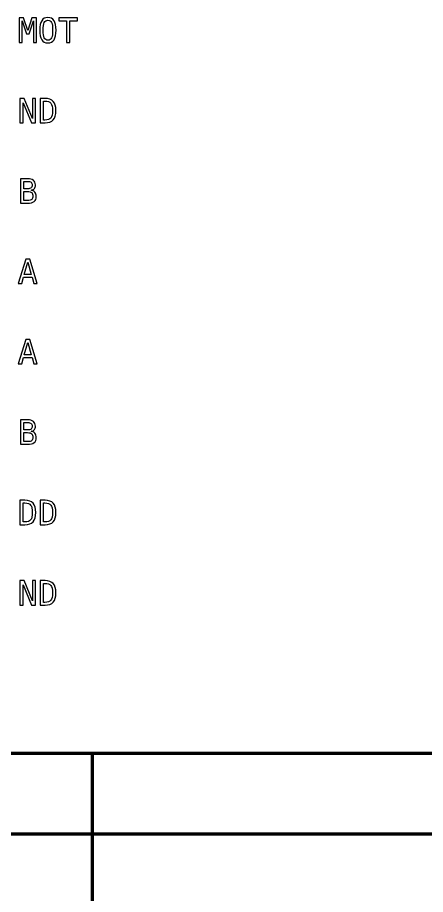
# Model space of a CAD drawing. Header units: centimetres. Extents: x -7.5 to 7.5, y -7.5 to 7.5.
# Drawn here: x 0.637 to 1.927, y 0.534 to 3.305 of the extents above; entities that cross this region are included whole.
import ezdxf

# ---------------------------------------------------------------- set-up
doc = ezdxf.new("R2010")
doc.units = ezdxf.units.CM
doc.header["$MEASUREMENT"] = 0
doc.layers.add('Layer 1', color=7, linetype='Continuous')

msp = doc.modelspace()

# ---------------------------------------------------------------- linework, layer by layer
at = {"layer": 'Layer 1'}
for points, knots in [([(0.6424, 3.30316), (0.6424, 3.30316), (0.65636, 3.30316), (0.65636, 3.30316), (0.65636, 3.30316), (0.65636, 3.30316), (0.66969, 3.2639), (0.66969, 3.2639), (0.66969, 3.2639), (0.66969, 3.2639), (0.68313, 3.30316), (0.68313, 3.30316), (0.68313, 3.30316), (0.68313, 3.30316), (0.69714, 3.30316), (0.69714, 3.30316), (0.69714, 3.30316), (0.69714, 3.30316), (0.69714, 3.22601), (0.69714, 3.22601), (0.69714, 3.22601), (0.69714, 3.22601), (0.68747, 3.22601), (0.68747, 3.22601), (0.68747, 3.22601), (0.68747, 3.22601), (0.68747, 3.29416), (0.68747, 3.29416), (0.68747, 3.29416), (0.68747, 3.29416), (0.67373, 3.25351), (0.67373, 3.25351), (0.67373, 3.25351), (0.67373, 3.25351), (0.66581, 3.25351), (0.66581, 3.25351), (0.66581, 3.25351), (0.66581, 3.25351), (0.65202, 3.29416), (0.65202, 3.29416), (0.65202, 3.29416), (0.65202, 3.29416), (0.65202, 3.22601), (0.65202, 3.22601), (0.65202, 3.22601), (0.65202, 3.22601), (0.6424, 3.22601), (0.6424, 3.22601), (0.6424, 3.22601), (0.6424, 3.22601), (0.6424, 3.30316), (0.6424, 3.30316)], [0, 0, 0, 0, 0.0769231, 0.0769231, 0.0769231, 0.0769231, 0.1538462, 0.1538462, 0.1538462, 0.1538462, 0.2307692, 0.2307692, 0.2307692, 0.2307692, 0.3076923, 0.3076923, 0.3076923, 0.3076923, 0.3846154, 0.3846154, 0.3846154, 0.3846154, 0.4615385, 0.4615385, 0.4615385, 0.4615385, 0.5384615, 0.5384615, 0.5384615, 0.5384615, 0.6153846, 0.6153846, 0.6153846, 0.6153846, 0.6923077, 0.6923077, 0.6923077, 0.6923077, 0.7692308, 0.7692308, 0.7692308, 0.7692308, 0.8461538, 0.8461538, 0.8461538, 0.8461538, 0.9230769, 0.9230769, 0.9230769, 0.9230769, 1, 1, 1, 1]), ([(0.75935, 3.26451), (0.75935, 3.25107), (0.75721, 3.24104), (0.75296, 3.23442), (0.75296, 3.23442), (0.74871, 3.22781), (0.74222, 3.22451), (0.73351, 3.22451), (0.73351, 3.22451), (0.72479, 3.22451), (0.71832, 3.22781), (0.71407, 3.23439), (0.71407, 3.23439), (0.70984, 3.24097), (0.70772, 3.251), (0.70772, 3.26451), (0.70772, 3.26451), (0.70772, 3.27797), (0.70985, 3.28803), (0.71411, 3.29464), (0.71411, 3.29464), (0.71836, 3.30126), (0.72483, 3.30455), (0.73351, 3.30455), (0.73351, 3.30455), (0.74222, 3.30455), (0.74871, 3.30126), (0.75296, 3.29464), (0.75296, 3.29464), (0.75721, 3.28803), (0.75935, 3.27797), (0.75935, 3.26451)], [0, 0, 0, 0, 0.125, 0.125, 0.125, 0.125, 0.25, 0.25, 0.25, 0.25, 0.375, 0.375, 0.375, 0.375, 0.5, 0.5, 0.5, 0.5, 0.625, 0.625, 0.625, 0.625, 0.75, 0.75, 0.75, 0.75, 0.875, 0.875, 0.875, 0.875, 1, 1, 1, 1]), ([(0.76781, 3.30316), (0.76781, 3.30316), (0.82667, 3.30316), (0.82667, 3.30316), (0.82667, 3.30316), (0.82667, 3.30316), (0.82667, 3.29438), (0.82667, 3.29438), (0.82667, 3.29438), (0.82667, 3.29438), (0.80254, 3.29438), (0.80254, 3.29438), (0.80254, 3.29438), (0.80254, 3.29438), (0.80254, 3.22601), (0.80254, 3.22601), (0.80254, 3.22601), (0.80254, 3.22601), (0.79205, 3.22601), (0.79205, 3.22601), (0.79205, 3.22601), (0.79205, 3.22601), (0.79205, 3.29438), (0.79205, 3.29438), (0.79205, 3.29438), (0.79205, 3.29438), (0.76781, 3.29438), (0.76781, 3.29438), (0.76781, 3.29438), (0.76781, 3.29438), (0.76781, 3.30316), (0.76781, 3.30316)], [0, 0, 0, 0, 0.125, 0.125, 0.125, 0.125, 0.25, 0.25, 0.25, 0.25, 0.375, 0.375, 0.375, 0.375, 0.5, 0.5, 0.5, 0.5, 0.625, 0.625, 0.625, 0.625, 0.75, 0.75, 0.75, 0.75, 0.875, 0.875, 0.875, 0.875, 1, 1, 1, 1]), ([(0.74845, 3.26451), (0.74845, 3.27584), (0.74728, 3.28393), (0.74495, 3.2888), (0.74495, 3.2888), (0.74263, 3.29365), (0.73882, 3.29609), (0.73351, 3.29609), (0.73351, 3.29609), (0.72823, 3.29609), (0.72444, 3.29365), (0.72211, 3.2888), (0.72211, 3.2888), (0.71978, 3.28393), (0.71862, 3.27584), (0.71862, 3.26451), (0.71862, 3.26451), (0.71862, 3.25321), (0.71978, 3.24513), (0.72211, 3.24026), (0.72211, 3.24026), (0.72444, 3.23541), (0.72823, 3.23298), (0.73351, 3.23298), (0.73351, 3.23298), (0.73882, 3.23298), (0.74263, 3.23539), (0.74495, 3.24024), (0.74495, 3.24024), (0.74728, 3.24508), (0.74845, 3.25317), (0.74845, 3.26451)], [0, 0, 0, 0, 0.125, 0.125, 0.125, 0.125, 0.25, 0.25, 0.25, 0.25, 0.375, 0.375, 0.375, 0.375, 0.5, 0.5, 0.5, 0.5, 0.625, 0.625, 0.625, 0.625, 0.75, 0.75, 0.75, 0.75, 0.875, 0.875, 0.875, 0.875, 1, 1, 1, 1]), ([(0.64514, 3.04916), (0.64514, 3.04916), (0.65837, 3.04916), (0.65837, 3.04916), (0.65837, 3.04916), (0.65837, 3.04916), (0.68442, 2.98564), (0.68442, 2.98564), (0.68442, 2.98564), (0.68442, 2.98564), (0.68442, 3.04916), (0.68442, 3.04916), (0.68442, 3.04916), (0.68442, 3.04916), (0.69449, 3.04916), (0.69449, 3.04916), (0.69449, 3.04916), (0.69449, 3.04916), (0.69449, 2.97201), (0.69449, 2.97201), (0.69449, 2.97201), (0.69449, 2.97201), (0.68126, 2.97201), (0.68126, 2.97201), (0.68126, 2.97201), (0.68126, 2.97201), (0.65521, 3.03553), (0.65521, 3.03553), (0.65521, 3.03553), (0.65521, 3.03553), (0.65521, 2.97201), (0.65521, 2.97201), (0.65521, 2.97201), (0.65521, 2.97201), (0.64514, 2.97201), (0.64514, 2.97201), (0.64514, 2.97201), (0.64514, 2.97201), (0.64514, 3.04916), (0.64514, 3.04916)], [0, 0, 0, 0, 0.1, 0.1, 0.1, 0.1, 0.2, 0.2, 0.2, 0.2, 0.3, 0.3, 0.3, 0.3, 0.4, 0.4, 0.4, 0.4, 0.5, 0.5, 0.5, 0.5, 0.6, 0.6, 0.6, 0.6, 0.7, 0.7, 0.7, 0.7, 0.8, 0.8, 0.8, 0.8, 0.9, 0.9, 0.9, 0.9, 1, 1, 1, 1]), ([(0.72441, 3.04916), (0.73619, 3.04916), (0.74487, 3.04602), (0.75044, 3.03976), (0.75044, 3.03976), (0.75603, 3.03348), (0.75882, 3.02374), (0.75882, 3.01051), (0.75882, 3.01051), (0.75882, 2.99736), (0.75603, 2.98764), (0.75044, 2.98139), (0.75044, 2.98139), (0.74487, 2.97513), (0.73619, 2.97201), (0.72441, 2.97201), (0.72441, 2.97201), (0.72441, 2.97201), (0.70874, 2.97201), (0.70874, 2.97201), (0.70874, 2.97201), (0.70874, 2.97201), (0.70874, 3.04916), (0.70874, 3.04916), (0.70874, 3.04916), (0.70874, 3.04916), (0.72441, 3.04916), (0.72441, 3.04916)], [0, 0, 0, 0, 0.1428571, 0.1428571, 0.1428571, 0.1428571, 0.2857143, 0.2857143, 0.2857143, 0.2857143, 0.4285714, 0.4285714, 0.4285714, 0.4285714, 0.5714286, 0.5714286, 0.5714286, 0.5714286, 0.7142857, 0.7142857, 0.7142857, 0.7142857, 0.8571429, 0.8571429, 0.8571429, 0.8571429, 1, 1, 1, 1]), ([(0.72419, 2.98058), (0.73298, 2.98058), (0.73912, 2.98275), (0.74259, 2.98707), (0.74259, 2.98707), (0.74607, 2.99139), (0.74781, 2.99921), (0.74781, 3.01051), (0.74781, 3.01051), (0.74781, 3.02191), (0.74608, 3.02978), (0.74263, 3.0341), (0.74263, 3.0341), (0.73915, 3.03842), (0.73301, 3.04059), (0.72419, 3.04059), (0.72419, 3.04059), (0.72419, 3.04059), (0.71924, 3.04059), (0.71924, 3.04059), (0.71924, 3.04059), (0.71924, 3.04059), (0.71924, 2.98058), (0.71924, 2.98058), (0.71924, 2.98058), (0.71924, 2.98058), (0.72419, 2.98058), (0.72419, 2.98058)], [0, 0, 0, 0, 0.1428571, 0.1428571, 0.1428571, 0.1428571, 0.2857143, 0.2857143, 0.2857143, 0.2857143, 0.4285714, 0.4285714, 0.4285714, 0.4285714, 0.5714286, 0.5714286, 0.5714286, 0.5714286, 0.7142857, 0.7142857, 0.7142857, 0.7142857, 0.8571429, 0.8571429, 0.8571429, 0.8571429, 1, 1, 1, 1]), ([(0.64653, 2.79516), (0.64653, 2.79516), (0.66937, 2.79516), (0.66937, 2.79516), (0.66937, 2.79516), (0.67728, 2.79516), (0.68334, 2.79345), (0.68763, 2.79004), (0.68763, 2.79004), (0.6919, 2.78664), (0.69403, 2.78181), (0.69403, 2.77558), (0.69403, 2.77558), (0.69403, 2.77085), (0.6929, 2.76713), (0.69065, 2.76442), (0.69065, 2.76442), (0.68839, 2.76168), (0.685, 2.75999), (0.68049, 2.7593), (0.68049, 2.7593), (0.68555, 2.75854), (0.68952, 2.75637), (0.69239, 2.75281), (0.69239, 2.75281), (0.69527, 2.74925), (0.69671, 2.74471), (0.69671, 2.73919), (0.69671, 2.73919), (0.69671, 2.73221), (0.69442, 2.72692), (0.68983, 2.72335), (0.68983, 2.72335), (0.68527, 2.71979), (0.67844, 2.71801), (0.66937, 2.71801), (0.66937, 2.71801), (0.66937, 2.71801), (0.64653, 2.71801), (0.64653, 2.71801), (0.64653, 2.71801), (0.64653, 2.71801), (0.64653, 2.79516), (0.64653, 2.79516)], [0, 0, 0, 0, 0.0909091, 0.0909091, 0.0909091, 0.0909091, 0.1818182, 0.1818182, 0.1818182, 0.1818182, 0.2727273, 0.2727273, 0.2727273, 0.2727273, 0.3636364, 0.3636364, 0.3636364, 0.3636364, 0.4545455, 0.4545455, 0.4545455, 0.4545455, 0.5454545, 0.5454545, 0.5454545, 0.5454545, 0.6363636, 0.6363636, 0.6363636, 0.6363636, 0.7272727, 0.7272727, 0.7272727, 0.7272727, 0.8181818, 0.8181818, 0.8181818, 0.8181818, 0.9090909, 0.9090909, 0.9090909, 0.9090909, 1, 1, 1, 1]), ([(0.65703, 2.78659), (0.65703, 2.78659), (0.65703, 2.76332), (0.65703, 2.76332), (0.65703, 2.76332), (0.65703, 2.76332), (0.66916, 2.76332), (0.66916, 2.76332), (0.66916, 2.76332), (0.67421, 2.76332), (0.67784, 2.76429), (0.6801, 2.76622), (0.6801, 2.76622), (0.68236, 2.76816), (0.68348, 2.77126), (0.68348, 2.77558), (0.68348, 2.77558), (0.68348, 2.77946), (0.68237, 2.78228), (0.68015, 2.784), (0.68015, 2.784), (0.67793, 2.78572), (0.67428, 2.78659), (0.66916, 2.78659), (0.66916, 2.78659), (0.66916, 2.78659), (0.65703, 2.78659), (0.65703, 2.78659)], [0, 0, 0, 0, 0.1428571, 0.1428571, 0.1428571, 0.1428571, 0.2857143, 0.2857143, 0.2857143, 0.2857143, 0.4285714, 0.4285714, 0.4285714, 0.4285714, 0.5714286, 0.5714286, 0.5714286, 0.5714286, 0.7142857, 0.7142857, 0.7142857, 0.7142857, 0.8571429, 0.8571429, 0.8571429, 0.8571429, 1, 1, 1, 1]), ([(0.65703, 2.75486), (0.65703, 2.75486), (0.65703, 2.72658), (0.65703, 2.72658), (0.65703, 2.72658), (0.65703, 2.72658), (0.66937, 2.72658), (0.66937, 2.72658), (0.66937, 2.72658), (0.67544, 2.72658), (0.67976, 2.72764), (0.68234, 2.72976), (0.68234, 2.72976), (0.68493, 2.73187), (0.68622, 2.73537), (0.68622, 2.74023), (0.68622, 2.74023), (0.68622, 2.74526), (0.68486, 2.74895), (0.68214, 2.75131), (0.68214, 2.75131), (0.67941, 2.75367), (0.67516, 2.75486), (0.66937, 2.75486), (0.66937, 2.75486), (0.66937, 2.75486), (0.65703, 2.75486), (0.65703, 2.75486)], [0, 0, 0, 0, 0.1428571, 0.1428571, 0.1428571, 0.1428571, 0.2857143, 0.2857143, 0.2857143, 0.2857143, 0.4285714, 0.4285714, 0.4285714, 0.4285714, 0.5714286, 0.5714286, 0.5714286, 0.5714286, 0.7142857, 0.7142857, 0.7142857, 0.7142857, 0.8571429, 0.8571429, 0.8571429, 0.8571429, 1, 1, 1, 1]), ([(0.66348, 2.54116), (0.66348, 2.54116), (0.67615, 2.54116), (0.67615, 2.54116), (0.67615, 2.54116), (0.67615, 2.54116), (0.69976, 2.46401), (0.69976, 2.46401), (0.69976, 2.46401), (0.69976, 2.46401), (0.68897, 2.46401), (0.68897, 2.46401), (0.68897, 2.46401), (0.68897, 2.46401), (0.68327, 2.4841), (0.68327, 2.4841), (0.68327, 2.4841), (0.68327, 2.4841), (0.65625, 2.4841), (0.65625, 2.4841), (0.65625, 2.4841), (0.65625, 2.4841), (0.65066, 2.46401), (0.65066, 2.46401), (0.65066, 2.46401), (0.65066, 2.46401), (0.63986, 2.46401), (0.63986, 2.46401), (0.63986, 2.46401), (0.63986, 2.46401), (0.66348, 2.54116), (0.66348, 2.54116)], [0, 0, 0, 0, 0.125, 0.125, 0.125, 0.125, 0.25, 0.25, 0.25, 0.25, 0.375, 0.375, 0.375, 0.375, 0.5, 0.5, 0.5, 0.5, 0.625, 0.625, 0.625, 0.625, 0.75, 0.75, 0.75, 0.75, 0.875, 0.875, 0.875, 0.875, 1, 1, 1, 1]), ([(0.6698, 2.53195), (0.6698, 2.53195), (0.65877, 2.49248), (0.65877, 2.49248), (0.65877, 2.49248), (0.65877, 2.49248), (0.6808, 2.49248), (0.6808, 2.49248), (0.6808, 2.49248), (0.6808, 2.49248), (0.6698, 2.53195), (0.6698, 2.53195)], [0, 0, 0, 0, 0.3333333, 0.3333333, 0.3333333, 0.3333333, 0.6666667, 0.6666667, 0.6666667, 0.6666667, 1, 1, 1, 1]), ([(0.66348, 2.28716), (0.66348, 2.28716), (0.67615, 2.28716), (0.67615, 2.28716), (0.67615, 2.28716), (0.67615, 2.28716), (0.69976, 2.21001), (0.69976, 2.21001), (0.69976, 2.21001), (0.69976, 2.21001), (0.68897, 2.21001), (0.68897, 2.21001), (0.68897, 2.21001), (0.68897, 2.21001), (0.68327, 2.2301), (0.68327, 2.2301), (0.68327, 2.2301), (0.68327, 2.2301), (0.65625, 2.2301), (0.65625, 2.2301), (0.65625, 2.2301), (0.65625, 2.2301), (0.65066, 2.21001), (0.65066, 2.21001), (0.65066, 2.21001), (0.65066, 2.21001), (0.63986, 2.21001), (0.63986, 2.21001), (0.63986, 2.21001), (0.63986, 2.21001), (0.66348, 2.28716), (0.66348, 2.28716)], [0, 0, 0, 0, 0.125, 0.125, 0.125, 0.125, 0.25, 0.25, 0.25, 0.25, 0.375, 0.375, 0.375, 0.375, 0.5, 0.5, 0.5, 0.5, 0.625, 0.625, 0.625, 0.625, 0.75, 0.75, 0.75, 0.75, 0.875, 0.875, 0.875, 0.875, 1, 1, 1, 1]), ([(0.6698, 2.27795), (0.6698, 2.27795), (0.65877, 2.23848), (0.65877, 2.23848), (0.65877, 2.23848), (0.65877, 2.23848), (0.6808, 2.23848), (0.6808, 2.23848), (0.6808, 2.23848), (0.6808, 2.23848), (0.6698, 2.27795), (0.6698, 2.27795)], [0, 0, 0, 0, 0.3333333, 0.3333333, 0.3333333, 0.3333333, 0.6666667, 0.6666667, 0.6666667, 0.6666667, 1, 1, 1, 1]), ([(0.64653, 2.03316), (0.64653, 2.03316), (0.66937, 2.03316), (0.66937, 2.03316), (0.66937, 2.03316), (0.67728, 2.03316), (0.68334, 2.03145), (0.68763, 2.02804), (0.68763, 2.02804), (0.6919, 2.02464), (0.69403, 2.01981), (0.69403, 2.01358), (0.69403, 2.01358), (0.69403, 2.00885), (0.6929, 2.00513), (0.69065, 2.00242), (0.69065, 2.00242), (0.68839, 1.99968), (0.685, 1.99799), (0.68049, 1.9973), (0.68049, 1.9973), (0.68555, 1.99654), (0.68952, 1.99437), (0.69239, 1.99081), (0.69239, 1.99081), (0.69527, 1.98725), (0.69671, 1.98271), (0.69671, 1.97719), (0.69671, 1.97719), (0.69671, 1.97021), (0.69442, 1.96492), (0.68983, 1.96135), (0.68983, 1.96135), (0.68527, 1.95779), (0.67844, 1.95601), (0.66937, 1.95601), (0.66937, 1.95601), (0.66937, 1.95601), (0.64653, 1.95601), (0.64653, 1.95601), (0.64653, 1.95601), (0.64653, 1.95601), (0.64653, 2.03316), (0.64653, 2.03316)], [0, 0, 0, 0, 0.0909091, 0.0909091, 0.0909091, 0.0909091, 0.1818182, 0.1818182, 0.1818182, 0.1818182, 0.2727273, 0.2727273, 0.2727273, 0.2727273, 0.3636364, 0.3636364, 0.3636364, 0.3636364, 0.4545455, 0.4545455, 0.4545455, 0.4545455, 0.5454545, 0.5454545, 0.5454545, 0.5454545, 0.6363636, 0.6363636, 0.6363636, 0.6363636, 0.7272727, 0.7272727, 0.7272727, 0.7272727, 0.8181818, 0.8181818, 0.8181818, 0.8181818, 0.9090909, 0.9090909, 0.9090909, 0.9090909, 1, 1, 1, 1]), ([(0.65703, 2.02459), (0.65703, 2.02459), (0.65703, 2.00132), (0.65703, 2.00132), (0.65703, 2.00132), (0.65703, 2.00132), (0.66916, 2.00132), (0.66916, 2.00132), (0.66916, 2.00132), (0.67421, 2.00132), (0.67784, 2.00229), (0.6801, 2.00422), (0.6801, 2.00422), (0.68236, 2.00616), (0.68348, 2.00926), (0.68348, 2.01358), (0.68348, 2.01358), (0.68348, 2.01746), (0.68237, 2.02028), (0.68015, 2.022), (0.68015, 2.022), (0.67793, 2.02372), (0.67428, 2.02459), (0.66916, 2.02459), (0.66916, 2.02459), (0.66916, 2.02459), (0.65703, 2.02459), (0.65703, 2.02459)], [0, 0, 0, 0, 0.1428571, 0.1428571, 0.1428571, 0.1428571, 0.2857143, 0.2857143, 0.2857143, 0.2857143, 0.4285714, 0.4285714, 0.4285714, 0.4285714, 0.5714286, 0.5714286, 0.5714286, 0.5714286, 0.7142857, 0.7142857, 0.7142857, 0.7142857, 0.8571429, 0.8571429, 0.8571429, 0.8571429, 1, 1, 1, 1]), ([(0.65703, 1.99286), (0.65703, 1.99286), (0.65703, 1.96458), (0.65703, 1.96458), (0.65703, 1.96458), (0.65703, 1.96458), (0.66937, 1.96458), (0.66937, 1.96458), (0.66937, 1.96458), (0.67544, 1.96458), (0.67976, 1.96564), (0.68234, 1.96776), (0.68234, 1.96776), (0.68493, 1.96987), (0.68622, 1.97337), (0.68622, 1.97823), (0.68622, 1.97823), (0.68622, 1.98326), (0.68486, 1.98695), (0.68214, 1.98931), (0.68214, 1.98931), (0.67941, 1.99167), (0.67516, 1.99286), (0.66937, 1.99286), (0.66937, 1.99286), (0.66937, 1.99286), (0.65703, 1.99286), (0.65703, 1.99286)], [0, 0, 0, 0, 0.1428571, 0.1428571, 0.1428571, 0.1428571, 0.2857143, 0.2857143, 0.2857143, 0.2857143, 0.4285714, 0.4285714, 0.4285714, 0.4285714, 0.5714286, 0.5714286, 0.5714286, 0.5714286, 0.7142857, 0.7142857, 0.7142857, 0.7142857, 0.8571429, 0.8571429, 0.8571429, 0.8571429, 1, 1, 1, 1]), ([(0.6607, 1.77916), (0.67248, 1.77916), (0.68116, 1.77602), (0.68673, 1.76976), (0.68673, 1.76976), (0.69232, 1.76348), (0.69511, 1.75374), (0.69511, 1.74051), (0.69511, 1.74051), (0.69511, 1.72736), (0.69232, 1.71764), (0.68673, 1.71139), (0.68673, 1.71139), (0.68116, 1.70513), (0.67248, 1.70201), (0.6607, 1.70201), (0.6607, 1.70201), (0.6607, 1.70201), (0.64503, 1.70201), (0.64503, 1.70201), (0.64503, 1.70201), (0.64503, 1.70201), (0.64503, 1.77916), (0.64503, 1.77916), (0.64503, 1.77916), (0.64503, 1.77916), (0.6607, 1.77916), (0.6607, 1.77916)], [0, 0, 0, 0, 0.1428571, 0.1428571, 0.1428571, 0.1428571, 0.2857143, 0.2857143, 0.2857143, 0.2857143, 0.4285714, 0.4285714, 0.4285714, 0.4285714, 0.5714286, 0.5714286, 0.5714286, 0.5714286, 0.7142857, 0.7142857, 0.7142857, 0.7142857, 0.8571429, 0.8571429, 0.8571429, 0.8571429, 1, 1, 1, 1]), ([(0.72441, 1.77916), (0.73619, 1.77916), (0.74487, 1.77602), (0.75044, 1.76976), (0.75044, 1.76976), (0.75603, 1.76348), (0.75882, 1.75374), (0.75882, 1.74051), (0.75882, 1.74051), (0.75882, 1.72736), (0.75603, 1.71764), (0.75044, 1.71139), (0.75044, 1.71139), (0.74487, 1.70513), (0.73619, 1.70201), (0.72441, 1.70201), (0.72441, 1.70201), (0.72441, 1.70201), (0.70874, 1.70201), (0.70874, 1.70201), (0.70874, 1.70201), (0.70874, 1.70201), (0.70874, 1.77916), (0.70874, 1.77916), (0.70874, 1.77916), (0.70874, 1.77916), (0.72441, 1.77916), (0.72441, 1.77916)], [0, 0, 0, 0, 0.1428571, 0.1428571, 0.1428571, 0.1428571, 0.2857143, 0.2857143, 0.2857143, 0.2857143, 0.4285714, 0.4285714, 0.4285714, 0.4285714, 0.5714286, 0.5714286, 0.5714286, 0.5714286, 0.7142857, 0.7142857, 0.7142857, 0.7142857, 0.8571429, 0.8571429, 0.8571429, 0.8571429, 1, 1, 1, 1]), ([(0.66048, 1.71058), (0.66927, 1.71058), (0.67541, 1.71275), (0.67888, 1.71707), (0.67888, 1.71707), (0.68236, 1.72139), (0.6841, 1.72921), (0.6841, 1.74051), (0.6841, 1.74051), (0.6841, 1.75191), (0.68237, 1.75978), (0.67892, 1.7641), (0.67892, 1.7641), (0.67544, 1.76842), (0.6693, 1.77059), (0.66048, 1.77059), (0.66048, 1.77059), (0.66048, 1.77059), (0.65553, 1.77059), (0.65553, 1.77059), (0.65553, 1.77059), (0.65553, 1.77059), (0.65553, 1.71058), (0.65553, 1.71058), (0.65553, 1.71058), (0.65553, 1.71058), (0.66048, 1.71058), (0.66048, 1.71058)], [0, 0, 0, 0, 0.1428571, 0.1428571, 0.1428571, 0.1428571, 0.2857143, 0.2857143, 0.2857143, 0.2857143, 0.4285714, 0.4285714, 0.4285714, 0.4285714, 0.5714286, 0.5714286, 0.5714286, 0.5714286, 0.7142857, 0.7142857, 0.7142857, 0.7142857, 0.8571429, 0.8571429, 0.8571429, 0.8571429, 1, 1, 1, 1]), ([(0.72419, 1.71058), (0.73298, 1.71058), (0.73912, 1.71275), (0.74259, 1.71707), (0.74259, 1.71707), (0.74607, 1.72139), (0.74781, 1.72921), (0.74781, 1.74051), (0.74781, 1.74051), (0.74781, 1.75191), (0.74608, 1.75978), (0.74263, 1.7641), (0.74263, 1.7641), (0.73915, 1.76842), (0.73301, 1.77059), (0.72419, 1.77059), (0.72419, 1.77059), (0.72419, 1.77059), (0.71924, 1.77059), (0.71924, 1.77059), (0.71924, 1.77059), (0.71924, 1.77059), (0.71924, 1.71058), (0.71924, 1.71058), (0.71924, 1.71058), (0.71924, 1.71058), (0.72419, 1.71058), (0.72419, 1.71058)], [0, 0, 0, 0, 0.1428571, 0.1428571, 0.1428571, 0.1428571, 0.2857143, 0.2857143, 0.2857143, 0.2857143, 0.4285714, 0.4285714, 0.4285714, 0.4285714, 0.5714286, 0.5714286, 0.5714286, 0.5714286, 0.7142857, 0.7142857, 0.7142857, 0.7142857, 0.8571429, 0.8571429, 0.8571429, 0.8571429, 1, 1, 1, 1]), ([(0.64514, 1.52516), (0.64514, 1.52516), (0.65837, 1.52516), (0.65837, 1.52516), (0.65837, 1.52516), (0.65837, 1.52516), (0.68442, 1.46164), (0.68442, 1.46164), (0.68442, 1.46164), (0.68442, 1.46164), (0.68442, 1.52516), (0.68442, 1.52516), (0.68442, 1.52516), (0.68442, 1.52516), (0.69449, 1.52516), (0.69449, 1.52516), (0.69449, 1.52516), (0.69449, 1.52516), (0.69449, 1.44801), (0.69449, 1.44801), (0.69449, 1.44801), (0.69449, 1.44801), (0.68126, 1.44801), (0.68126, 1.44801), (0.68126, 1.44801), (0.68126, 1.44801), (0.65521, 1.51153), (0.65521, 1.51153), (0.65521, 1.51153), (0.65521, 1.51153), (0.65521, 1.44801), (0.65521, 1.44801), (0.65521, 1.44801), (0.65521, 1.44801), (0.64514, 1.44801), (0.64514, 1.44801), (0.64514, 1.44801), (0.64514, 1.44801), (0.64514, 1.52516), (0.64514, 1.52516)], [0, 0, 0, 0, 0.1, 0.1, 0.1, 0.1, 0.2, 0.2, 0.2, 0.2, 0.3, 0.3, 0.3, 0.3, 0.4, 0.4, 0.4, 0.4, 0.5, 0.5, 0.5, 0.5, 0.6, 0.6, 0.6, 0.6, 0.7, 0.7, 0.7, 0.7, 0.8, 0.8, 0.8, 0.8, 0.9, 0.9, 0.9, 0.9, 1, 1, 1, 1]), ([(0.72441, 1.52516), (0.73619, 1.52516), (0.74487, 1.52202), (0.75044, 1.51576), (0.75044, 1.51576), (0.75603, 1.50948), (0.75882, 1.49974), (0.75882, 1.48651), (0.75882, 1.48651), (0.75882, 1.47336), (0.75603, 1.46364), (0.75044, 1.45739), (0.75044, 1.45739), (0.74487, 1.45113), (0.73619, 1.44801), (0.72441, 1.44801), (0.72441, 1.44801), (0.72441, 1.44801), (0.70874, 1.44801), (0.70874, 1.44801), (0.70874, 1.44801), (0.70874, 1.44801), (0.70874, 1.52516), (0.70874, 1.52516), (0.70874, 1.52516), (0.70874, 1.52516), (0.72441, 1.52516), (0.72441, 1.52516)], [0, 0, 0, 0, 0.1428571, 0.1428571, 0.1428571, 0.1428571, 0.2857143, 0.2857143, 0.2857143, 0.2857143, 0.4285714, 0.4285714, 0.4285714, 0.4285714, 0.5714286, 0.5714286, 0.5714286, 0.5714286, 0.7142857, 0.7142857, 0.7142857, 0.7142857, 0.8571429, 0.8571429, 0.8571429, 0.8571429, 1, 1, 1, 1]), ([(0.72419, 1.45658), (0.73298, 1.45658), (0.73912, 1.45875), (0.74259, 1.46307), (0.74259, 1.46307), (0.74607, 1.46739), (0.74781, 1.47521), (0.74781, 1.48651), (0.74781, 1.48651), (0.74781, 1.49791), (0.74608, 1.50578), (0.74263, 1.5101), (0.74263, 1.5101), (0.73915, 1.51442), (0.73301, 1.51659), (0.72419, 1.51659), (0.72419, 1.51659), (0.72419, 1.51659), (0.71924, 1.51659), (0.71924, 1.51659), (0.71924, 1.51659), (0.71924, 1.51659), (0.71924, 1.45658), (0.71924, 1.45658), (0.71924, 1.45658), (0.71924, 1.45658), (0.72419, 1.45658), (0.72419, 1.45658)], [0, 0, 0, 0, 0.1428571, 0.1428571, 0.1428571, 0.1428571, 0.2857143, 0.2857143, 0.2857143, 0.2857143, 0.4285714, 0.4285714, 0.4285714, 0.4285714, 0.5714286, 0.5714286, 0.5714286, 0.5714286, 0.7142857, 0.7142857, 0.7142857, 0.7142857, 0.8571429, 0.8571429, 0.8571429, 0.8571429, 1, 1, 1, 1])]:
    msp.add_open_spline(points, degree=3, knots=knots, dxfattribs=at)
at = {"layer": 'Layer 1', "lineweight": 70}
msp.add_open_spline([(-3.304, 3.26459), (-3.304, 3.26459), (-5.032, 3.2646), (-5.032, 3.2646), (-5.032, 3.2646), (-5.032, 3.2646), (-5.032, -0.79941), (-5.032, -0.79941), (-5.032, -0.79941), (-5.032, -0.79941), (1.127, -0.79941), (1.127, -0.79941)], degree=3, knots=[0, 0, 0, 0, 0.3333333, 0.3333333, 0.3333333, 0.3333333, 0.6666667, 0.6666667, 0.6666667, 0.6666667, 1, 1, 1, 1], dxfattribs=at)
at = {"layer": 'Layer 1', "color": 5, "lineweight": 70}
msp.add_open_spline([(2.796, 2.75659), (2.796, 2.75659), (5.032, 2.75659), (5.032, 2.75659), (5.032, 2.75659), (5.032, 2.75659), (5.032, -0.03741), (5.032, -0.03741), (5.032, -0.03741), (5.032, -0.03741), (-2.746, -0.03741), (-2.746, -0.03741), (-2.746, -0.03741), (-2.746, -0.03741), (-2.746, -1.57441), (-2.746, -1.57441)], degree=3, knots=[0, 0, 0, 0, 0.25, 0.25, 0.25, 0.25, 0.5, 0.5, 0.5, 0.5, 0.75, 0.75, 0.75, 0.75, 1, 1, 1, 1], dxfattribs=at)
at = {"layer": 'Layer 1', "color": 3, "lineweight": 70}
msp.add_open_spline([(2.85081, 2.50259), (2.85081, 2.50259), (4.778, 2.5026), (4.778, 2.5026), (4.778, 2.5026), (4.778, 2.5026), (4.778, 0.21659), (4.778, 0.21659), (4.778, 0.21659), (4.778, 0.21659), (-3, 0.21659), (-3, 0.21659), (-3, 0.21659), (-3, 0.21659), (-3, -1.57441), (-3, -1.57441)], degree=3, knots=[0, 0, 0, 0, 0.25, 0.25, 0.25, 0.25, 0.5, 0.5, 0.5, 0.5, 0.75, 0.75, 0.75, 0.75, 1, 1, 1, 1], dxfattribs=at)
at = {"layer": 'Layer 1', "color": 2, "lineweight": 70}
msp.add_open_spline([(2.796, 2.24859), (2.796, 2.24859), (4.524, 2.24859), (4.524, 2.24859), (4.524, 2.24859), (4.524, 2.24859), (4.524, 0.47059), (4.524, 0.47059), (4.524, 0.47059), (4.524, 0.47059), (-3.254, 0.47059), (-3.254, 0.47059), (-3.254, 0.47059), (-3.254, 0.47059), (-3.254, -1.57441), (-3.254, -1.57441)], degree=3, knots=[0, 0, 0, 0, 0.25, 0.25, 0.25, 0.25, 0.5, 0.5, 0.5, 0.5, 0.75, 0.75, 0.75, 0.75, 1, 1, 1, 1], dxfattribs=at)
at = {"layer": 'Layer 1', "color": 1, "lineweight": 70}
for points, knots in [([(0.873, 0.97859), (0.873, 0.97859), (-4.778, 0.97859), (-4.778, 0.97859), (-4.778, 0.97859), (-4.778, 0.97859), (-4.778, 1.99459), (-4.778, 1.99459)], [0, 0, 0, 0, 0.5, 0.5, 0.5, 0.5, 1, 1, 1, 1]), ([(2.796, 1.74059), (2.796, 1.74059), (3.508, 1.74059), (3.508, 1.74059), (3.508, 1.74059), (3.508, 1.74059), (3.508, 0.97859), (3.508, 0.97859), (3.508, 0.97859), (3.508, 0.97859), (0.873, 0.97859), (0.873, 0.97859), (0.873, 0.97859), (0.873, 0.97859), (0.873, -1.57441), (0.873, -1.57441)], [0, 0, 0, 0, 0.25, 0.25, 0.25, 0.25, 0.5, 0.5, 0.5, 0.5, 0.75, 0.75, 0.75, 0.75, 1, 1, 1, 1])]:
    msp.add_open_spline(points, degree=3, knots=knots, dxfattribs=at)
at = {"layer": 'Layer 1', "color": 30, "lineweight": 70}
msp.add_open_spline([(2.796, 1.99459), (2.796, 1.99459), (4.27, 1.99459), (4.27, 1.99459), (4.27, 1.99459), (4.27, 1.99459), (4.27, 0.72459), (4.27, 0.72459), (4.27, 0.72459), (4.27, 0.72459), (-3.508, 0.72459), (-3.508, 0.72459), (-3.508, 0.72459), (-3.508, 0.72459), (-3.508, -1.57441), (-3.508, -1.57441)], degree=3, knots=[0, 0, 0, 0, 0.25, 0.25, 0.25, 0.25, 0.5, 0.5, 0.5, 0.5, 0.75, 0.75, 0.75, 0.75, 1, 1, 1, 1], dxfattribs=at)

doc.saveas('drawing.dxf')
